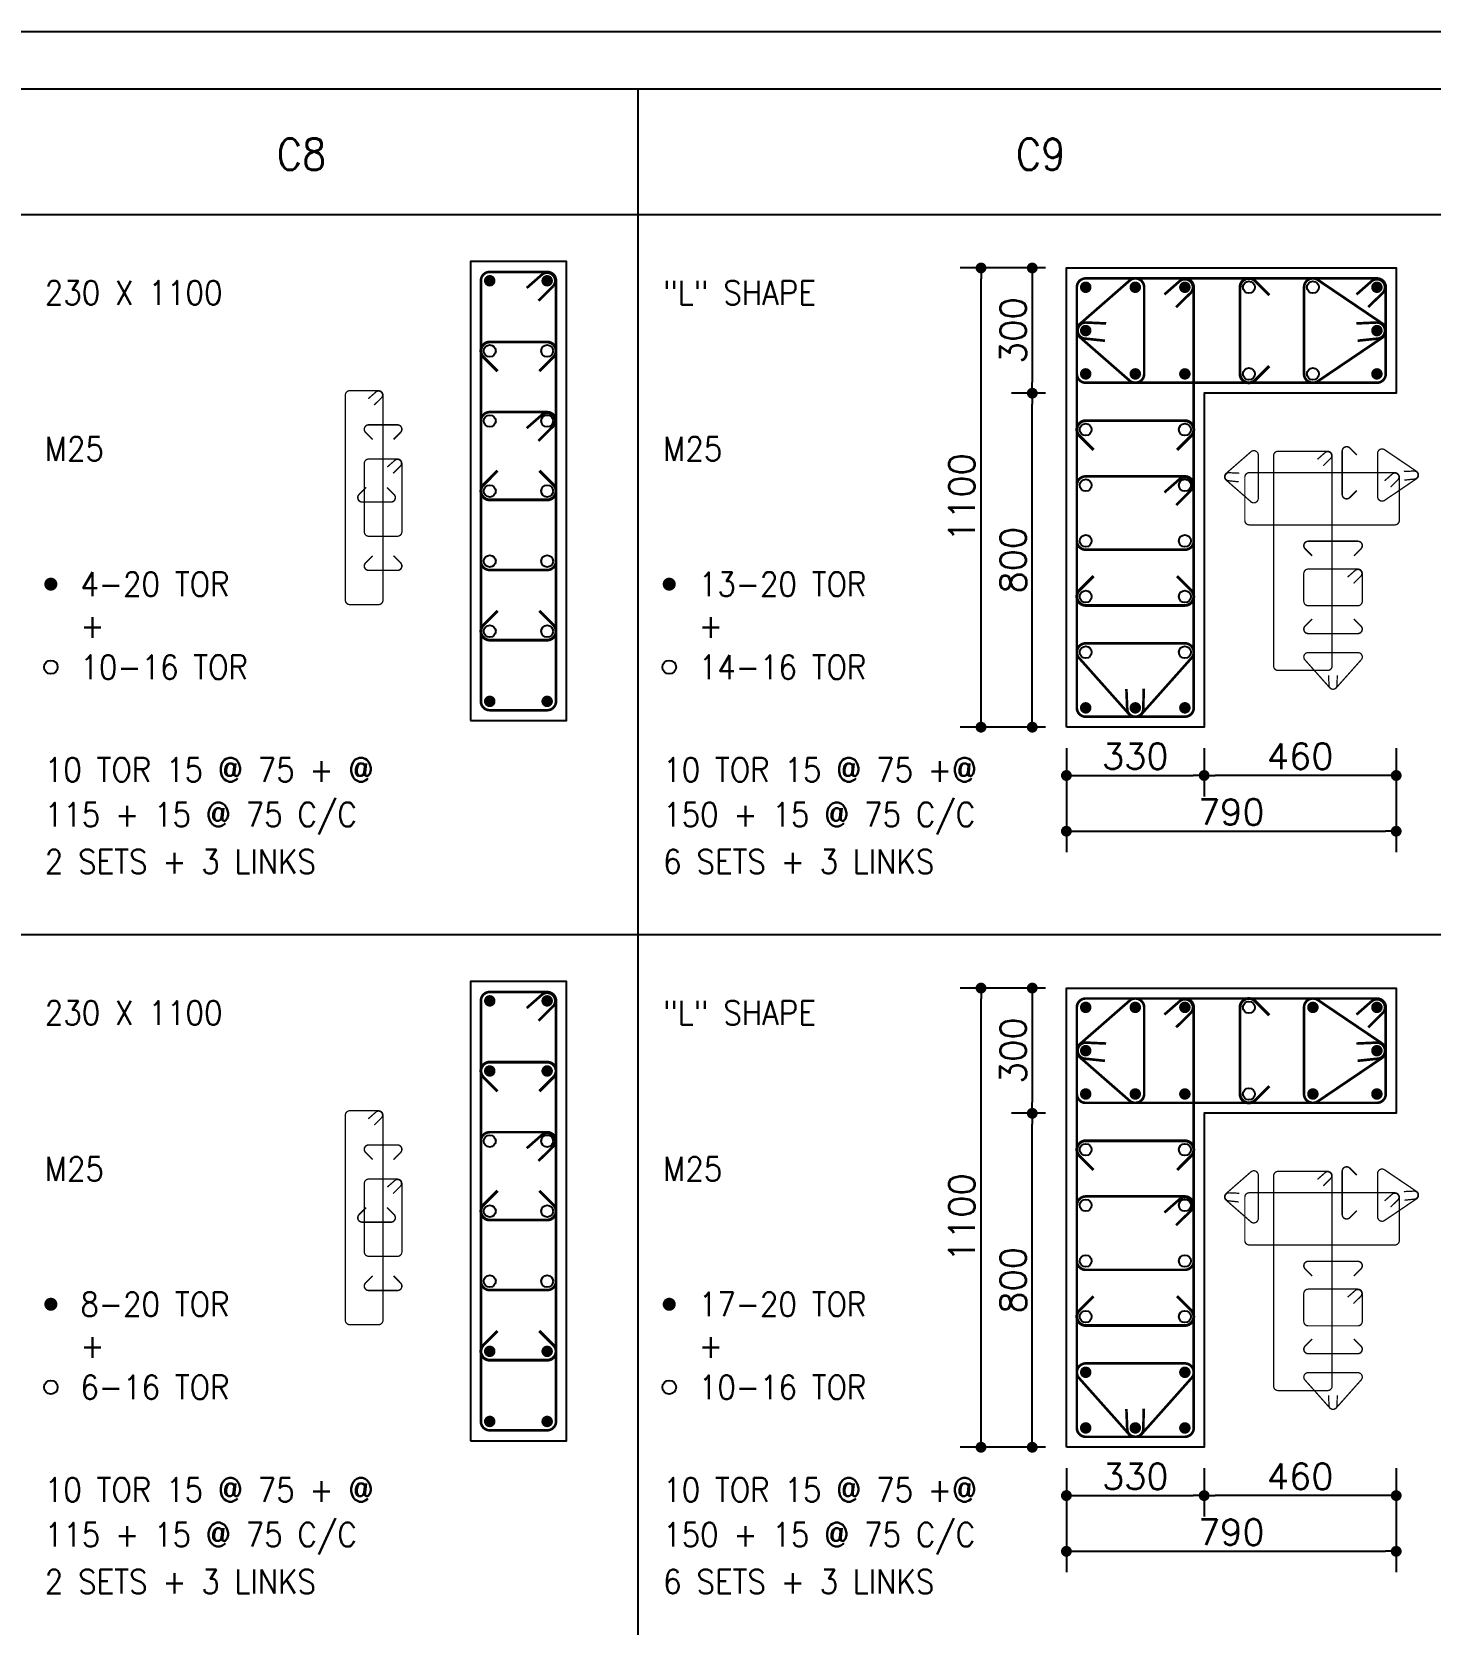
# Model space of a CAD drawing. Extents: x -200722 to 834823, y -494970 to 88783.
# Drawn here: x 278567 to 291964, y -54868 to -39610 of the extents above; entities that cross this region are included whole.
import ezdxf
from ezdxf.enums import TextEntityAlignment as Align

# ---------------------------------------------------------------- set-up
doc = ezdxf.new("R2010")
doc.units = 0
doc.header["$LTSCALE"] = 100
doc.header["$MEASUREMENT"] = 0
doc.header["$PDMODE"] = 34
doc.layers.get('0').update_dxf_attribs({"linetype": 'CONTINUOUS'})
doc.layers.get('DEFPOINTS').update_dxf_attribs({"linetype": 'CONTINUOUS'})
for name, color, linetype in [('5', 4, 'CONTINUOUS'), ('BEAM', 4, 'CONTINUOUS'), ('COL. SHED. STEEL.', 6, 'CONTINUOUS'), ('column', 240, 'CONTINUOUS'), ('STEEL', 6, 'CONTINUOUS'), ('TEXT', 2, 'CONTINUOUS')]:
    doc.layers.add(name, color=color, linetype=linetype)
doc.layers.add('9_PRINT BOUNDARY_NON PRINT', color=32, linetype='CONTINUOUS', plot=False)
doc.layers.add('9_TITLE TEXT', color=7, linetype='CONTINUOUS', lineweight=20)
doc.layers.add('g-dim', color=6, linetype='CONTINUOUS', lineweight=9)
doc.styles.add('ROMANS', font='romans.shx')
doc.styles.get("Standard").update_dxf_attribs({"font": 'simplex.shx'})
doc.dimstyles.new('STANDARD$0', dxfattribs={"dimtxt": 2.5, "dimasz": 2.5, "dimexe": 2, "dimexo": 0.7, "dimgap": 0.9, "dimtad": 1, "dimdec": 0, "dimdsep": 46, "dimtxsty": 'ROMANS', "dimcen": 0.09, "dimclrd": 4, "dimclre": 4, "dimclrt": 3, "dimadec": 0, "dimazin": 0, "dimtfac": 1, "dimtdec": 0, "dimtmove": 0, "dimatfit": 3, "dimfxl": 1, "dimtolj": 1, "dimtzin": 0, "dimarcsym": 0})

# ---------------------------------------------------------------- blocks, each defined once
blk = doc.blocks.new('DOT')
at = {"color": 0, "linetype": 'ByBlock'}
blk.add_line((-0.5, 0), (-1, 0), dxfattribs=at)
at = {"color": 0, "linetype": 'ByBlock', "const_width": 0.5}
blk.add_lwpolyline([(-0.25, 0, 1), (0.25, 0, 1)], format="xyb", close=True, dxfattribs=at)
blk = doc.blocks.new('*D268')
at = {"layer": 'BEAM', "color": 0, "lineweight": -2, "transparency": 16777216}
for p, q in [((288279, -49973), (287952, -49973)), ((288152, -53069), (288152, -50077)), ((288279, -53173), (287952, -53173))]:
    blk.add_line(p, q, dxfattribs=at)
at = {"layer": 'DEFPOINTS', "color": 0, "lineweight": -3, "transparency": 16777216}
for p in [(288152, -49973), (288479, -49973), (288479, -53173)]:
    blk.add_point(p, dxfattribs=at)
at = {"layer": 'BEAM', "color": 0, "lineweight": -2, "transparency": 16777216, "xscale": 104, "yscale": 104, "zscale": 104}
for p, rotation in [((288152, -49973), 90), ((288152, -53173), 270)]:
    blk.add_blockref('DOT', p, dxfattribs=dict(at, rotation=rotation))
at = {"layer": 'BEAM', "color": 0, "transparency": 16777216, "insert": (287968, -51573), "char_height": 248, "attachment_point": 5, "rotation": 90}
blk.add_mtext('\\A1;800', dxfattribs=at)
blk = doc.blocks.new('_DOT')
at = {"color": 0, "linetype": 'ByBlock'}
blk.add_line((-0.5, 0), (-1, 0), dxfattribs=at)
at = {"color": 0, "linetype": 'ByBlock', "const_width": 0.5}
blk.add_lwpolyline([(-0.25, 0, 1), (0.25, 0, 1)], format="xyb", close=True, dxfattribs=at)
blk = doc.blocks.new('*D269')
at = {"layer": 'BEAM', "color": 0, "lineweight": -2, "transparency": 16777216}
for p, q in [((288479, -53373), (288479, -53836)), ((289799, -53373), (289799, -53836)), ((288583, -53636), (289695, -53636))]:
    blk.add_line(p, q, dxfattribs=at)
at = {"layer": 'DEFPOINTS', "color": 0, "lineweight": -3, "transparency": 16777216}
for p in [(288479, -53173), (289799, -53173), (289799, -53636)]:
    blk.add_point(p, dxfattribs=at)
at = {"layer": 'BEAM', "color": 0, "lineweight": -2, "transparency": 16777216, "xscale": 104, "yscale": 104, "zscale": 104, "rotation": 180}
blk.add_blockref('DOT', (288479, -53636), dxfattribs=at)
at = {"layer": 'BEAM', "color": 0, "lineweight": -2, "transparency": 16777216, "xscale": 104, "yscale": 104, "zscale": 104}
blk.add_blockref('DOT', (289799, -53636), dxfattribs=at)
at = {"layer": 'BEAM', "color": 0, "transparency": 16777216, "insert": (289139, -53452), "char_height": 248, "attachment_point": 5}
blk.add_mtext('\\A1;330', dxfattribs=at)
blk = doc.blocks.new('*D270')
at = {"layer": 'BEAM', "color": 0, "lineweight": -2, "transparency": 16777216}
for p, q in [((288279, -48773), (287952, -48773)), ((288152, -48877), (288152, -49869)), ((288279, -49973), (287952, -49973))]:
    blk.add_line(p, q, dxfattribs=at)
at = {"layer": 'DEFPOINTS', "color": 0, "lineweight": -3, "transparency": 16777216}
for p in [(288479, -48773), (288152, -49973), (288479, -49973)]:
    blk.add_point(p, dxfattribs=at)
at = {"layer": 'BEAM', "color": 0, "lineweight": -2, "transparency": 16777216, "xscale": 104, "yscale": 104, "zscale": 104}
for p, rotation in [((288152, -48773), 90), ((288152, -49973), 270)]:
    blk.add_blockref('DOT', p, dxfattribs=dict(at, rotation=rotation))
at = {"layer": 'BEAM', "color": 0, "transparency": 16777216, "insert": (287968, -49373), "char_height": 248, "attachment_point": 5, "rotation": 90}
blk.add_mtext('\\A1;300', dxfattribs=at)
blk = doc.blocks.new('*D271')
at = {"layer": 'BEAM', "color": 0, "lineweight": -2, "transparency": 16777216}
for p, q in [((288279, -48773), (287461, -48773)), ((287661, -53069), (287661, -48877)), ((288279, -53173), (287461, -53173))]:
    blk.add_line(p, q, dxfattribs=at)
at = {"layer": 'DEFPOINTS', "color": 0, "lineweight": -3, "transparency": 16777216}
for p in [(287661, -48773), (288479, -48773), (288479, -53173)]:
    blk.add_point(p, dxfattribs=at)
at = {"layer": 'BEAM', "color": 0, "lineweight": -2, "transparency": 16777216, "xscale": 104, "yscale": 104, "zscale": 104}
for p, rotation in [((287661, -48773), 90), ((287661, -53173), 270)]:
    blk.add_blockref('DOT', p, dxfattribs=dict(at, rotation=rotation))
at = {"layer": 'BEAM', "color": 0, "transparency": 16777216, "insert": (287477, -50973), "char_height": 248, "attachment_point": 5, "rotation": 90}
blk.add_mtext('\\A1;1100', dxfattribs=at)
blk = doc.blocks.new('*D272')
at = {"layer": 'BEAM', "color": 0, "lineweight": -2, "transparency": 16777216}
for p, q in [((289799, -53373), (289799, -53836)), ((291639, -53373), (291639, -53836)), ((291535, -53636), (289903, -53636))]:
    blk.add_line(p, q, dxfattribs=at)
at = {"layer": 'DEFPOINTS', "color": 0, "lineweight": -3, "transparency": 16777216}
for p in [(289799, -53173), (291639, -53173), (289799, -53636)]:
    blk.add_point(p, dxfattribs=at)
at = {"layer": 'BEAM', "color": 0, "lineweight": -2, "transparency": 16777216, "xscale": 104, "yscale": 104, "zscale": 104, "rotation": 180}
blk.add_blockref('DOT', (289799, -53636), dxfattribs=at)
at = {"layer": 'BEAM', "color": 0, "lineweight": -2, "transparency": 16777216, "xscale": 104, "yscale": 104, "zscale": 104}
blk.add_blockref('DOT', (291639, -53636), dxfattribs=at)
at = {"layer": 'BEAM', "color": 0, "transparency": 16777216, "insert": (290719, -53452), "char_height": 248, "attachment_point": 5}
blk.add_mtext('\\A1;460', dxfattribs=at)
blk = doc.blocks.new('*D273')
at = {"layer": 'BEAM', "color": 0, "lineweight": -2, "transparency": 16777216}
for p, q in [((288479, -53373), (288479, -54370)), ((291639, -53373), (291639, -54370)), ((288583, -54170), (291535, -54170))]:
    blk.add_line(p, q, dxfattribs=at)
at = {"layer": 'DEFPOINTS', "color": 0, "lineweight": -3, "transparency": 16777216}
for p in [(288479, -53173), (291639, -53173), (291639, -54170)]:
    blk.add_point(p, dxfattribs=at)
at = {"layer": 'BEAM', "color": 0, "lineweight": -2, "transparency": 16777216, "xscale": 104, "yscale": 104, "zscale": 104, "rotation": 180}
blk.add_blockref('DOT', (288479, -54170), dxfattribs=at)
at = {"layer": 'BEAM', "color": 0, "lineweight": -2, "transparency": 16777216, "xscale": 104, "yscale": 104, "zscale": 104}
blk.add_blockref('DOT', (291639, -54170), dxfattribs=at)
at = {"layer": 'BEAM', "color": 0, "transparency": 16777216, "insert": (290059, -53986), "char_height": 248, "attachment_point": 5}
blk.add_mtext('\\A1;790', dxfattribs=at)
blk = doc.blocks.new('*D274')
at = {"layer": 'BEAM', "color": 0, "lineweight": -2, "transparency": 16777216}
for p, q in [((288279, -43073), (287952, -43073)), ((288152, -46169), (288152, -43177)), ((288279, -46273), (287952, -46273))]:
    blk.add_line(p, q, dxfattribs=at)
at = {"layer": 'DEFPOINTS', "color": 0, "lineweight": -3, "transparency": 16777216}
for p in [(288152, -43073), (288479, -43073), (288479, -46273)]:
    blk.add_point(p, dxfattribs=at)
at = {"layer": 'BEAM', "color": 0, "lineweight": -2, "transparency": 16777216, "xscale": 104, "yscale": 104, "zscale": 104}
for p, rotation in [((288152, -43073), 90), ((288152, -46273), 270)]:
    blk.add_blockref('DOT', p, dxfattribs=dict(at, rotation=rotation))
at = {"layer": 'BEAM', "color": 0, "transparency": 16777216, "insert": (287968, -44673), "char_height": 248, "attachment_point": 5, "rotation": 90}
blk.add_mtext('\\A1;800', dxfattribs=at)
blk = doc.blocks.new('*D275')
at = {"layer": 'BEAM', "color": 0, "lineweight": -2, "transparency": 16777216}
for p, q in [((288479, -46473), (288479, -46936)), ((289799, -46473), (289799, -46936)), ((288583, -46736), (289695, -46736))]:
    blk.add_line(p, q, dxfattribs=at)
at = {"layer": 'DEFPOINTS', "color": 0, "lineweight": -3, "transparency": 16777216}
for p in [(288479, -46273), (289799, -46273), (289799, -46736)]:
    blk.add_point(p, dxfattribs=at)
at = {"layer": 'BEAM', "color": 0, "lineweight": -2, "transparency": 16777216, "xscale": 104, "yscale": 104, "zscale": 104, "rotation": 180}
blk.add_blockref('DOT', (288479, -46736), dxfattribs=at)
at = {"layer": 'BEAM', "color": 0, "lineweight": -2, "transparency": 16777216, "xscale": 104, "yscale": 104, "zscale": 104}
blk.add_blockref('DOT', (289799, -46736), dxfattribs=at)
at = {"layer": 'BEAM', "color": 0, "transparency": 16777216, "insert": (289139, -46552), "char_height": 248, "attachment_point": 5}
blk.add_mtext('\\A1;330', dxfattribs=at)
blk = doc.blocks.new('*D276')
at = {"layer": 'BEAM', "color": 0, "lineweight": -2, "transparency": 16777216}
for p, q in [((288279, -41873), (287952, -41873)), ((288152, -41977), (288152, -42969)), ((288279, -43073), (287952, -43073))]:
    blk.add_line(p, q, dxfattribs=at)
at = {"layer": 'DEFPOINTS', "color": 0, "lineweight": -3, "transparency": 16777216}
for p in [(288479, -41873), (288152, -43073), (288479, -43073)]:
    blk.add_point(p, dxfattribs=at)
at = {"layer": 'BEAM', "color": 0, "lineweight": -2, "transparency": 16777216, "xscale": 104, "yscale": 104, "zscale": 104}
for p, rotation in [((288152, -41873), 90), ((288152, -43073), 270)]:
    blk.add_blockref('DOT', p, dxfattribs=dict(at, rotation=rotation))
at = {"layer": 'BEAM', "color": 0, "transparency": 16777216, "insert": (287968, -42473), "char_height": 248, "attachment_point": 5, "rotation": 90}
blk.add_mtext('\\A1;300', dxfattribs=at)
blk = doc.blocks.new('*D277')
at = {"layer": 'BEAM', "color": 0, "lineweight": -2, "transparency": 16777216}
for p, q in [((288279, -41873), (287461, -41873)), ((287661, -46169), (287661, -41977)), ((288279, -46273), (287461, -46273))]:
    blk.add_line(p, q, dxfattribs=at)
at = {"layer": 'DEFPOINTS', "color": 0, "lineweight": -3, "transparency": 16777216}
for p in [(287661, -41873), (288479, -41873), (288479, -46273)]:
    blk.add_point(p, dxfattribs=at)
at = {"layer": 'BEAM', "color": 0, "lineweight": -2, "transparency": 16777216, "xscale": 104, "yscale": 104, "zscale": 104}
for p, rotation in [((287661, -41873), 90), ((287661, -46273), 270)]:
    blk.add_blockref('DOT', p, dxfattribs=dict(at, rotation=rotation))
at = {"layer": 'BEAM', "color": 0, "transparency": 16777216, "insert": (287477, -44073), "char_height": 248, "attachment_point": 5, "rotation": 90}
blk.add_mtext('\\A1;1100', dxfattribs=at)
blk = doc.blocks.new('*D278')
at = {"layer": 'BEAM', "color": 0, "lineweight": -2, "transparency": 16777216}
for p, q in [((289799, -46473), (289799, -46936)), ((291639, -46473), (291639, -46936)), ((291535, -46736), (289903, -46736))]:
    blk.add_line(p, q, dxfattribs=at)
at = {"layer": 'DEFPOINTS', "color": 0, "lineweight": -3, "transparency": 16777216}
for p in [(289799, -46273), (291639, -46273), (289799, -46736)]:
    blk.add_point(p, dxfattribs=at)
at = {"layer": 'BEAM', "color": 0, "lineweight": -2, "transparency": 16777216, "xscale": 104, "yscale": 104, "zscale": 104, "rotation": 180}
blk.add_blockref('DOT', (289799, -46736), dxfattribs=at)
at = {"layer": 'BEAM', "color": 0, "lineweight": -2, "transparency": 16777216, "xscale": 104, "yscale": 104, "zscale": 104}
blk.add_blockref('DOT', (291639, -46736), dxfattribs=at)
at = {"layer": 'BEAM', "color": 0, "transparency": 16777216, "insert": (290719, -46552), "char_height": 248, "attachment_point": 5}
blk.add_mtext('\\A1;460', dxfattribs=at)
blk = doc.blocks.new('*D279')
at = {"layer": 'BEAM', "color": 0, "lineweight": -2, "transparency": 16777216}
for p, q in [((288479, -46473), (288479, -47470)), ((291639, -46473), (291639, -47470)), ((288583, -47270), (291535, -47270))]:
    blk.add_line(p, q, dxfattribs=at)
at = {"layer": 'DEFPOINTS', "color": 0, "lineweight": -3, "transparency": 16777216}
for p in [(288479, -46273), (291639, -46273), (291639, -47270)]:
    blk.add_point(p, dxfattribs=at)
at = {"layer": 'BEAM', "color": 0, "lineweight": -2, "transparency": 16777216, "xscale": 104, "yscale": 104, "zscale": 104, "rotation": 180}
blk.add_blockref('DOT', (288479, -47270), dxfattribs=at)
at = {"layer": 'BEAM', "color": 0, "lineweight": -2, "transparency": 16777216, "xscale": 104, "yscale": 104, "zscale": 104}
blk.add_blockref('DOT', (291639, -47270), dxfattribs=at)
at = {"layer": 'BEAM', "color": 0, "transparency": 16777216, "insert": (290059, -47086), "char_height": 248, "attachment_point": 5}
blk.add_mtext('\\A1;790', dxfattribs=at)

msp = doc.modelspace()

# ---------------------------------------------------------------- linework, layer by layer
at = {"color": 18, "true_color": 0x000000}
msp.add_lwpolyline([(223222.7, -104400.4), (314632.7, -104400.4), (314632.7, -40160.4), (223222.7, -40160.4)], close=True, dxfattribs=at)
at = {"layer": '5', "color": 7, "lineweight": -2}
for p, q in [((284375.1, -104400.4), (284375.1, -40160.4)), ((223222.7, -41360.4), (305172.7, -41360.4)), ((223222.7, -48260.4), (305172.7, -48260.4))]:
    msp.add_line(p, q, dxfattribs=at)
at = {"layer": '9_PRINT BOUNDARY_NON PRINT', "color": 18, "true_color": 0x000000}
msp.add_lwpolyline([(222672.7, -104950.4), (315182.7, -104950.4), (315182.7, -39610.4), (222672.7, -39610.4)], close=True, dxfattribs=at)
at = {"layer": '9_TITLE TEXT', "color": 18, "true_color": 0x000000}
msp.add_lwpolyline([(314632.7, -40160.4), (223222.7, -40160.4), (223222.7, -104400.4), (314632.7, -104400.4)], dxfattribs=at)
at = {"layer": 'COL. SHED. STEEL.', "color": 140, "linetype": 'Continuous'}
for points, const_width in [([(289091.5, -42958.3), (288616.5, -42543.3, -0.5307755), (288616.5, -42402.5), (289091.5, -41987.5, -0.6013564), (289224.1, -42057.9), (289224.1, -42887.9, -0.6013564)], 25), ([(290888.4, -42958.3), (291501.8, -42543.3, 0.5307755), (291501.8, -42402.5), (290888.4, -41987.5, 0.6013564), (290755.8, -42057.9), (290755.8, -42887.9, 0.6013564)], 25), ([(282954.2, -44767.3), (283504.2, -44767.3, 0.4142136), (283589.2, -44682.3), (283589.2, -43338.9, 0.4142136), (283504.2, -43253.9), (282954.2, -43253.9, 0.4142136), (282869.2, -43338.9), (282869.2, -44682.3, 0.4142136)], 25), ([(290250.8, -44116.2), (290013.3, -43908.7, -0.5307755), (290013.3, -43838.3), (290250.8, -43630.8, -0.6013564), (290317.1, -43666), (290317.1, -44081, -0.6013564)], 12.5), ([(291527.2, -44099.9), (291833.8, -43892.4, 0.5307755), (291833.8, -43822), (291527.2, -43614.5, 0.6013564), (291460.8, -43649.7), (291460.8, -44064.7, 0.6013564)], 12.5), ([(281794.7, -44443.5), (282069.7, -44443.5, 0.4142136), (282112.2, -44401), (282112.2, -43746, 0.4142136), (282069.7, -43703.5), (281794.7, -43703.5, 0.4142136), (281752.2, -43746), (281752.2, -44401, 0.4142136)], 12.5), ([(289069.7, -46137), (288594.7, -45603.6, -0.6084148), (288664.1, -45469.6), (289614.1, -45469.6, -0.6084148), (289683.5, -45603.6), (289208.5, -46137, -0.5176004)], 25), ([(290999, -45891.6), (290761.5, -45624.9, -0.6084148), (290796.2, -45557.9), (291271.2, -45557.9, -0.6084148), (291305.9, -45624.9), (291068.4, -45891.6, -0.5176004)], 12.5), ([(289091.5, -49858.3), (288616.5, -49443.3, -0.5307755), (288616.5, -49302.5), (289091.5, -48887.5, -0.6013564), (289224.1, -48957.9), (289224.1, -49787.9, -0.6013564)], 25), ([(290888.4, -49858.3), (291501.8, -49443.3, 0.5307755), (291501.8, -49302.5), (290888.4, -48887.5, 0.6013564), (290755.8, -48957.9), (290755.8, -49787.9, 0.6013564)], 25), ([(282954.2, -51667.3), (283504.2, -51667.3, 0.4142136), (283589.2, -51582.3), (283589.2, -50238.9, 0.4142136), (283504.2, -50153.9), (282954.2, -50153.9, 0.4142136), (282869.2, -50238.9), (282869.2, -51582.3, 0.4142136)], 25), ([(291527.2, -50999.9), (291833.8, -50792.4, 0.5307755), (291833.8, -50722), (291527.2, -50514.5, 0.6013564), (291460.8, -50549.7), (291460.8, -50964.7, 0.6013564)], 12.5), ([(281794.7, -51343.5), (282069.7, -51343.5, 0.4142136), (282112.2, -51301), (282112.2, -50646, 0.4142136), (282069.7, -50603.5), (281794.7, -50603.5, 0.4142136), (281752.2, -50646), (281752.2, -51301, 0.4142136)], 12.5), ([(290250.8, -51016.2), (290013.3, -50808.7, -0.5307755), (290013.3, -50738.3), (290250.8, -50530.8, -0.6013564), (290317.1, -50566), (290317.1, -50981, -0.6013564)], 12.5), ([(289069.7, -53037), (288594.7, -52503.6, -0.6084148), (288664.1, -52369.6), (289614.1, -52369.6, -0.6084148), (289683.5, -52503.6), (289208.5, -53037, -0.5176004)], 25), ([(290999, -52791.6), (290761.5, -52524.9, -0.6084148), (290796.2, -52457.9), (291271.2, -52457.9, -0.6084148), (291305.9, -52524.9), (291068.4, -52791.6, -0.5176004)], 12.5)]:
    msp.add_lwpolyline(points, format="xyb", close=True, dxfattribs=dict(at, const_width=const_width))
for points, const_width in [([(288848.3, -42570), (288649.5, -42548.9, -0.9275277), (288667.2, -42395.6), (288860, -42404.5)], 25), ([(291270, -42570), (291468.8, -42548.9, 0.9275277), (291451, -42395.6), (291258.2, -42404.5)], 25), ([(283421, -43529.8), (283563.1, -43389.1, 0.9275277), (283453.5, -43280.5), (283308.4, -43407.8)], 25), ([(282028.1, -43841.5), (282099.2, -43771.1, 0.9275277), (282044.4, -43716.8), (281971.9, -43780.5)], 12.5), ([(290129.2, -43922.1), (290029.8, -43911.5, -0.9275277), (290038.7, -43834.9), (290135, -43839.3)], 12.5), ([(291717.9, -43905.7), (291817.3, -43895.2, 0.9275277), (291808.5, -43818.5), (291712.1, -43823)], 12.5), ([(291074, -45774.9), (291072.2, -45874.8, -0.9275277), (290995.1, -45872.7), (290991.1, -45776.3)], 12.5), ([(289219.7, -45903.5), (289216.1, -46103.5, -0.9275277), (289061.9, -46099.2), (289053.8, -45906.4)], 25), ([(288848.3, -49470), (288649.5, -49448.9, -0.9275277), (288667.2, -49295.6), (288860, -49304.5)], 25), ([(291270, -49470), (291468.8, -49448.9, 0.9275277), (291451, -49295.6), (291258.2, -49304.5)], 25), ([(283421, -50429.8), (283563.1, -50289.1, 0.9275277), (283453.5, -50180.5), (283308.4, -50307.8)], 25), ([(282028.1, -50741.5), (282099.2, -50671.1, 0.9275277), (282044.4, -50616.8), (281971.9, -50680.5)], 12.5), ([(290129.2, -50822.1), (290029.8, -50811.5, -0.9275277), (290038.7, -50734.9), (290135, -50739.3)], 12.5), ([(291717.9, -50805.7), (291817.3, -50795.2, 0.9275277), (291808.5, -50718.5), (291712.1, -50723)], 12.5), ([(289219.7, -52803.5), (289216.1, -53003.5, -0.9275277), (289061.9, -52999.2), (289053.8, -52806.4)], 25), ([(291074, -52674.9), (291072.2, -52774.8, -0.9275277), (290995.1, -52772.7), (290991.1, -52676.3)], 12.5)]:
    msp.add_lwpolyline(points, format="xyb", dxfattribs=dict(at, const_width=const_width))
at = {"layer": 'column', "color": 4, "linetype": 'Continuous'}
for points in [[(282769.2, -46210.6), (283689.2, -46210.6), (283689.2, -41810.6), (282769.2, -41810.6)], [(282769.2, -53110.6), (283689.2, -53110.6), (283689.2, -48710.6), (282769.2, -48710.6)]]:
    msp.add_lwpolyline(points, close=True, dxfattribs=at)
for points in [[(288479.1, -46272.9), (288479.1, -41872.9), (291639.1, -41872.9), (291639.1, -43072.9), (289799.1, -43072.9), (289799.1, -46272.9), (288479.1, -46272.9)], [(288479.1, -53172.9), (288479.1, -48772.9), (291639.1, -48772.9), (291639.1, -49972.9), (289799.1, -49972.9), (289799.1, -53172.9), (288479.1, -53172.9)]]:
    msp.add_lwpolyline(points, dxfattribs=at)
at = {"layer": 'g-dim', "color": 62, "lineweight": -2}
for points, const_width in [([(288664.1, -44572.9), (289614.1, -44572.9, 0.4142136), (289699.1, -44487.9), (289699.1, -43954.6, 0.4142136), (289614.1, -43869.6), (288664.1, -43869.6, 0.4142136), (288579.1, -43954.6), (288579.1, -44487.9, 0.4142136)], 25), ([(290796.2, -45109.5), (291271.2, -45109.5, 0.4142136), (291313.7, -45067), (291313.7, -44800.4, 0.4142136), (291271.2, -44757.9), (290796.2, -44757.9, 0.4142136), (290753.7, -44800.4), (290753.7, -45067, 0.4142136)], 12.5), ([(288664.1, -51472.9), (289614.1, -51472.9, 0.4142136), (289699.1, -51387.9), (289699.1, -50854.6, 0.4142136), (289614.1, -50769.6), (288664.1, -50769.6, 0.4142136), (288579.1, -50854.6), (288579.1, -51387.9, 0.4142136)], 25), ([(290796.2, -52009.5), (291271.2, -52009.5, 0.4142136), (291313.7, -51967), (291313.7, -51700.4, 0.4142136), (291271.2, -51657.9), (290796.2, -51657.9, 0.4142136), (290753.7, -51700.4), (290753.7, -51967, 0.4142136)], 12.5)]:
    msp.add_lwpolyline(points, format="xyb", close=True, dxfattribs=dict(at, const_width=const_width))
for points, const_width in [([(289530.9, -44145.4), (289673, -44004.8, 0.9275277), (289563.4, -43896.1), (289418.4, -44023.5)], 25), ([(291229.7, -44895.8), (291300.7, -44825.5, 0.9275277), (291245.9, -44771.2), (291173.4, -44834.8)], 12.5), ([(289530.9, -51045.4), (289673, -50904.8, 0.9275277), (289563.4, -50796.1), (289418.4, -50923.5)], 25), ([(291229.7, -51795.8), (291300.7, -51725.5, 0.9275277), (291245.9, -51671.2), (291173.4, -51734.8)], 12.5)]:
    msp.add_lwpolyline(points, format="xyb", dxfattribs=dict(at, const_width=const_width))
at = {"layer": 'STEEL', "color": 18, "true_color": 0x000000}
for points, const_width in [([(282954.2, -46110.6), (283504.2, -46110.6, 0.4142136), (283589.2, -46025.6), (283589.2, -41995.6, 0.4142136), (283504.2, -41910.6), (282954.2, -41910.6, 0.4142136), (282869.2, -41995.6), (282869.2, -46025.6, 0.4142136)], 25), ([(288664.1, -41972.9), (289614.1, -41972.9, -0.4142136), (289699.1, -42057.9), (289699.1, -46087.9, -0.4142136), (289614.1, -46172.9), (288664.1, -46172.9, -0.4142136), (288579.1, -46087.9), (288579.1, -42057.9, -0.4142136)], 25), ([(288664.1, -41972.9), (291454.1, -41972.9, -0.4142136), (291539.1, -42057.9), (291539.1, -42887.9, -0.4142136), (291454.1, -42972.9), (288664.1, -42972.9, -0.4142136), (288579.1, -42887.9), (288579.1, -42057.9, -0.4142136)], 25), ([(281613.4, -45098.5), (281888.4, -45098.5, 0.4142136), (281930.9, -45056), (281930.9, -43091, 0.4142136), (281888.4, -43048.5), (281613.4, -43048.5, 0.4142136), (281570.9, -43091), (281570.9, -45056, 0.4142136)], 12.5), ([(290507.1, -43629.5), (290982.1, -43629.5, -0.4142136), (291024.6, -43672), (291024.6, -45687, -0.4142136), (290982.1, -45729.5), (290507.1, -45729.5, -0.4142136), (290464.6, -45687), (290464.6, -43672, -0.4142136)], 12.5), ([(290231.1, -43834.6), (291626.1, -43834.6, -0.4142136), (291668.6, -43877.1), (291668.6, -44292.1, -0.4142136), (291626.1, -44334.6), (290231.1, -44334.6, -0.4142136), (290188.6, -44292.1), (290188.6, -43877.1, -0.4142136)], 12.5), ([(278717.7, -44902.9, 1), (278780.2, -44902.9, 1)], 62.5), ([(284642.5, -44902.9, 1), (284705, -44902.9, 1)], 62.5), ([(282954.2, -53010.6), (283504.2, -53010.6, 0.4142136), (283589.2, -52925.6), (283589.2, -48895.6, 0.4142136), (283504.2, -48810.6), (282954.2, -48810.6, 0.4142136), (282869.2, -48895.6), (282869.2, -52925.6, 0.4142136)], 25), ([(288664.1, -48872.9), (289614.1, -48872.9, -0.4142136), (289699.1, -48957.9), (289699.1, -52987.9, -0.4142136), (289614.1, -53072.9), (288664.1, -53072.9, -0.4142136), (288579.1, -52987.9), (288579.1, -48957.9, -0.4142136)], 25), ([(288664.1, -48872.9), (291454.1, -48872.9, -0.4142136), (291539.1, -48957.9), (291539.1, -49787.9, -0.4142136), (291454.1, -49872.9), (288664.1, -49872.9, -0.4142136), (288579.1, -49787.9), (288579.1, -48957.9, -0.4142136)], 25), ([(281613.4, -51998.5), (281888.4, -51998.5, 0.4142136), (281930.9, -51956), (281930.9, -49991, 0.4142136), (281888.4, -49948.5), (281613.4, -49948.5, 0.4142136), (281570.9, -49991), (281570.9, -51956, 0.4142136)], 12.5), ([(290507.1, -50529.5), (290982.1, -50529.5, -0.4142136), (291024.6, -50572), (291024.6, -52587, -0.4142136), (290982.1, -52629.5), (290507.1, -52629.5, -0.4142136), (290464.6, -52587), (290464.6, -50572, -0.4142136)], 12.5), ([(290231.1, -50734.6), (291626.1, -50734.6, -0.4142136), (291668.6, -50777.1), (291668.6, -51192.1, -0.4142136), (291626.1, -51234.6), (290231.1, -51234.6, -0.4142136), (290188.6, -51192.1), (290188.6, -50777.1, -0.4142136)], 12.5), ([(278717.7, -51802.9, 1), (278780.2, -51802.9, 1)], 62.5), ([(284642.5, -51802.9, 1), (284705, -51802.9, 1)], 62.5)]:
    msp.add_lwpolyline(points, format="xyb", close=True, dxfattribs=dict(at, const_width=const_width))
at = {"layer": 'STEEL', "color": 18, "linetype": 'Continuous', "true_color": 0x000000, "const_width": 55}
for points in [[(282954.2, -41968.1, -1), (282954.2, -42023.1, -1)], [(283504.2, -41968.1, 1), (283504.2, -42023.1, 1)], [(288664.1, -42085.4, 1), (288664.1, -42030.4, 1)], [(289139.1, -42085.4, -1), (289139.1, -42030.4, -1)], [(289614.1, -42085.4, -1), (289614.1, -42030.4, -1)], [(291454.1, -42085.4, -1), (291454.1, -42030.4, -1)], [(288664.1, -42500.4, 1), (288664.1, -42445.4, 1)], [(291454.1, -42500.4, -1), (291454.1, -42445.4, -1)], [(288664.1, -42915.4, 1), (288664.1, -42860.4, 1)], [(289139.1, -42860.4, 1), (289139.1, -42915.4, 1)], [(289614.1, -42915.4, -1), (289614.1, -42860.4, -1)], [(291454.1, -42915.4, -1), (291454.1, -42860.4, -1)], [(282954.2, -46053.1, 1), (282954.2, -45998.1, 1)], [(283504.2, -46053.1, -1), (283504.2, -45998.1, -1)], [(288664.1, -46115.4, 1), (288664.1, -46060.4, 1)], [(289139.1, -46060.4, 1), (289139.1, -46115.4, 1)], [(289614.1, -46115.4, 1), (289614.1, -46060.4, 1)], [(282954.2, -48868.1, -1), (282954.2, -48923.1, -1)], [(283504.2, -48868.1, 1), (283504.2, -48923.1, 1)], [(288664.1, -48985.4, 1), (288664.1, -48930.4, 1)], [(289139.1, -48985.4, -1), (289139.1, -48930.4, -1)], [(289614.1, -48985.4, -1), (289614.1, -48930.4, -1)], [(290840.8, -48985.4, -1), (290840.8, -48930.4, -1)], [(291454.1, -48985.4, -1), (291454.1, -48930.4, -1)], [(288664.1, -49400.4, 1), (288664.1, -49345.4, 1)], [(291454.1, -49400.4, -1), (291454.1, -49345.4, -1)], [(282954.2, -49594.8, 1), (282954.2, -49539.8, 1)], [(283504.2, -49594.8, -1), (283504.2, -49539.8, -1)], [(288664.1, -49815.4, 1), (288664.1, -49760.4, 1)], [(289139.1, -49760.4, 1), (289139.1, -49815.4, 1)], [(289614.1, -49815.4, -1), (289614.1, -49760.4, -1)], [(290840.8, -49815.4, -1), (290840.8, -49760.4, -1)], [(291454.1, -49815.4, -1), (291454.1, -49760.4, -1)], [(282954.2, -52281.4, 1), (282954.2, -52226.4, 1)], [(283504.2, -52281.4, -1), (283504.2, -52226.4, -1)], [(288664.1, -52482.1, 1), (288664.1, -52427.1, 1)], [(289614.1, -52482.1, 1), (289614.1, -52427.1, 1)], [(282954.2, -52953.1, 1), (282954.2, -52898.1, 1)], [(283504.2, -52953.1, -1), (283504.2, -52898.1, -1)], [(288664.1, -53015.4, 1), (288664.1, -52960.4, 1)], [(289139.1, -52960.4, 1), (289139.1, -53015.4, 1)], [(289614.1, -53015.4, 1), (289614.1, -52960.4, 1)]]:
    msp.add_lwpolyline(points, format="xyb", close=True, dxfattribs=at)
at = {"layer": 'STEEL', "color": 18, "true_color": 0x000000}
for points, const_width in [([(283421, -42186.5), (283563.1, -42045.8, 0.9275277), (283453.5, -41937.2), (283308.4, -42064.5)], 25), ([(289530.9, -42248.8), (289673, -42108.1, 0.9275277), (289563.4, -41999.5), (289418.4, -42126.8)], 25), ([(291370.9, -42248.8), (291513, -42108.1, 0.9275277), (291403.4, -41999.5), (291258.4, -42126.8)], 25), ([(281846.8, -43186.5), (281917.8, -43116.1, 0.9275277), (281863, -43061.8), (281790.5, -43125.5)], 12.5), ([(290940.5, -43767.5), (291011.6, -43697.1, 0.9275277), (290956.8, -43642.8), (290884.3, -43706.5)], 12.5), ([(291584.5, -43972.5), (291655.6, -43902.2, 0.9275277), (291600.8, -43847.9), (291528.3, -43911.6)], 12.5), ([(283421, -49086.5), (283563.1, -48945.8, 0.9275277), (283453.5, -48837.2), (283308.4, -48964.5)], 25), ([(289530.9, -49148.8), (289673, -49008.1, 0.9275277), (289563.4, -48899.5), (289418.4, -49026.8)], 25), ([(291370.9, -49148.8), (291513, -49008.1, 0.9275277), (291403.4, -48899.5), (291258.4, -49026.8)], 25), ([(281846.8, -50086.5), (281917.8, -50016.1, 0.9275277), (281863, -49961.8), (281790.5, -50025.5)], 12.5), ([(290940.5, -50667.5), (291011.6, -50597.1, 0.9275277), (290956.8, -50542.8), (290884.3, -50606.5)], 12.5), ([(291584.5, -50872.5), (291655.6, -50802.2, 0.9275277), (291600.8, -50747.9), (291528.3, -50811.6)], 12.5)]:
    msp.add_lwpolyline(points, format="xyb", dxfattribs=dict(at, const_width=const_width))
at = {"layer": 'STEEL', "color": 40}
for points in [[(290422.6, -42132.9, 28, 28, 0), (290287.6, -41997.8, 28, 28, 0.6681786), (290142.5, -42057.9, 28, 28, 0), (290142.5, -42887.9, 28, 28, 0.6681786), (290287.6, -42948, 28, 28, 0), (290422.6, -42812.9, 0, 0, 0)], [(283029.1, -42862.4, 28, 28, 0), (282894.1, -42727.4, 28, 28, -0.6681786), (282954.2, -42582.3, 28, 28, 0), (283504.2, -42582.3, 28, 28, -0.6681786), (283564.3, -42727.4, 28, 28, 0), (283429.2, -42862.4, 0, 0, 0)], [(288739.1, -43616.4, 28, 28, 0), (288604, -43481.3, 28, 28, -0.6681786), (288664.1, -43336.2, 28, 28, 0), (289614.1, -43336.2, 28, 28, -0.6681786), (289674.2, -43481.3, 28, 28, 0), (289539.2, -43616.4, 0, 0, 0)], [(281832.2, -43516.1, 14, 14, 0), (281764.7, -43448.6, 14, 14, -0.6681786), (281794.7, -43376, 14, 14, 0), (282069.7, -43376, 14, 14, -0.6681786), (282099.8, -43448.6, 14, 14, 0), (282032.3, -43516.1, 0, 0, 0)], [(291261.6, -43665.5, 14, 14, 0), (291194.1, -43597.9, 14, 14, 0.6681786), (291121.5, -43628, 14, 14, 0), (291121.5, -44043, 14, 14, 0.6681786), (291194.1, -44073, 14, 14, 0), (291261.6, -44005.5, 0, 0, 0)], [(283029.1, -43815.4, 28, 28, 0), (282894.1, -43950.5, 28, 28, 0.6681786), (282954.2, -44095.6, 28, 28, 0), (283504.2, -44095.6, 28, 28, 0.6681786), (283564.3, -43950.5, 28, 28, 0), (283429.2, -43815.4, 0, 0, 0)], [(281769.5, -43975.9, 14, 14, 0), (281702, -44043.5, 14, 14, 0.6681786), (281732.1, -44116, 14, 14, 0), (282007.1, -44116, 14, 14, 0.6681786), (282037.1, -44043.5, 14, 14, 0), (281969.6, -43975.9, 0, 0, 0)], [(290833.7, -44631.3, 14, 14, 0), (290766.2, -44563.8, 14, 14, -0.6681786), (290796.2, -44491.2, 14, 14, 0), (291271.2, -44491.2, 14, 14, -0.6681786), (291301.3, -44563.8, 14, 14, 0), (291233.8, -44631.3, 0, 0, 0)], [(281832.2, -44630.9, 14, 14, 0), (281764.7, -44698.5, 14, 14, 0.6681786), (281794.7, -44771, 14, 14, 0), (282069.7, -44771, 14, 14, 0.6681786), (282099.8, -44698.5, 14, 14, 0), (282032.3, -44630.9, 0, 0, 0)], [(288739.1, -44826.1, 28, 28, 0), (288604, -44961.1, 28, 28, 0.6681786), (288664.1, -45106.2, 28, 28, 0), (289614.1, -45106.2, 28, 28, 0.6681786), (289674.2, -44961.1, 28, 28, 0), (289539.2, -44826.1, 0, 0, 0)], [(283029.1, -45158.8, 28, 28, 0), (282894.1, -45293.8, 28, 28, 0.6681786), (282954.2, -45438.9, 28, 28, 0), (283504.2, -45438.9, 28, 28, 0.6681786), (283564.3, -45293.8, 28, 28, 0), (283429.2, -45158.8, 0, 0, 0)], [(290833.7, -45236.1, 14, 14, 0), (290766.2, -45303.7, 14, 14, 0.6681786), (290796.2, -45376.2, 14, 14, 0), (291271.2, -45376.2, 14, 14, 0.6681786), (291301.3, -45303.7, 14, 14, 0), (291233.8, -45236.1, 0, 0, 0)], [(290422.6, -49032.9, 28, 28, 0), (290287.6, -48897.8, 28, 28, 0.6681786), (290142.5, -48957.9, 28, 28, 0), (290142.5, -49787.9, 28, 28, 0.6681786), (290287.6, -49848, 28, 28, 0), (290422.6, -49712.9, 0, 0, 0)], [(283029.1, -49762.4, 28, 28, 0), (282894.1, -49627.4, 28, 28, -0.6681786), (282954.2, -49482.3, 28, 28, 0), (283504.2, -49482.3, 28, 28, -0.6681786), (283564.3, -49627.4, 28, 28, 0), (283429.2, -49762.4, 0, 0, 0)], [(281832.2, -50416.1, 14, 14, 0), (281764.7, -50348.6, 14, 14, -0.6681786), (281794.7, -50276, 14, 14, 0), (282069.7, -50276, 14, 14, -0.6681786), (282099.8, -50348.6, 14, 14, 0), (282032.3, -50416.1, 0, 0, 0)], [(288739.1, -50516.4, 28, 28, 0), (288604, -50381.3, 28, 28, -0.6681786), (288664.1, -50236.2, 28, 28, 0), (289614.1, -50236.2, 28, 28, -0.6681786), (289674.2, -50381.3, 28, 28, 0), (289539.2, -50516.4, 0, 0, 0)], [(291261.6, -50565.5, 14, 14, 0), (291194.1, -50497.9, 14, 14, 0.6681786), (291121.5, -50528, 14, 14, 0), (291121.5, -50943, 14, 14, 0.6681786), (291194.1, -50973, 14, 14, 0), (291261.6, -50905.5, 0, 0, 0)], [(283029.1, -50715.4, 28, 28, 0), (282894.1, -50850.5, 28, 28, 0.6681786), (282954.2, -50995.6, 28, 28, 0), (283504.2, -50995.6, 28, 28, 0.6681786), (283564.3, -50850.5, 28, 28, 0), (283429.2, -50715.4, 0, 0, 0)], [(281769.5, -50875.9, 14, 14, 0), (281702, -50943.5, 14, 14, 0.6681786), (281732.1, -51016, 14, 14, 0), (282007.1, -51016, 14, 14, 0.6681786), (282037.1, -50943.5, 14, 14, 0), (281969.6, -50875.9, 0, 0, 0)], [(290833.7, -51531.3, 14, 14, 0), (290766.2, -51463.8, 14, 14, -0.6681786), (290796.2, -51391.2, 14, 14, 0), (291271.2, -51391.2, 14, 14, -0.6681786), (291301.3, -51463.8, 14, 14, 0), (291233.8, -51531.3, 0, 0, 0)], [(281832.2, -51530.9, 14, 14, 0), (281764.7, -51598.5, 14, 14, 0.6681786), (281794.7, -51671, 14, 14, 0), (282069.7, -51671, 14, 14, 0.6681786), (282099.8, -51598.5, 14, 14, 0), (282032.3, -51530.9, 0, 0, 0)], [(288739.1, -51726.1, 28, 28, 0), (288604, -51861.1, 28, 28, 0.6681786), (288664.1, -52006.2, 28, 28, 0), (289614.1, -52006.2, 28, 28, 0.6681786), (289674.2, -51861.1, 28, 28, 0), (289539.2, -51726.1, 0, 0, 0)], [(283029.1, -52058.8, 28, 28, 0), (282894.1, -52193.8, 28, 28, 0.6681786), (282954.2, -52338.9, 28, 28, 0), (283504.2, -52338.9, 28, 28, 0.6681786), (283564.3, -52193.8, 28, 28, 0), (283429.2, -52058.8, 0, 0, 0)], [(290833.7, -52136.1, 14, 14, 0), (290766.2, -52203.7, 14, 14, 0.6681786), (290796.2, -52276.2, 14, 14, 0), (291271.2, -52276.2, 14, 14, 0.6681786), (291301.3, -52203.7, 14, 14, 0), (291233.8, -52136.1, 0, 0, 0)]]:
    msp.add_lwpolyline(points, format="xyseb", dxfattribs=at)
at = {"layer": 'STEEL', "color": 0}
for centre, radius in [((290227.5, -42057.9), 57), ((290840.8, -42057.9), 57), ((282954.2, -42667.3), 57), ((283504.2, -42667.3), 57), ((290227.5, -42887.9), 57), ((290840.8, -42887.9), 57), ((282954.2, -43338.9), 57), ((283504.2, -43338.9), 57), ((288664.1, -43421.2), 57), ((289614.1, -43421.2), 57), ((288664.1, -43954.6), 57), ((289614.1, -43954.6), 57), ((282954.2, -44010.6), 57), ((283504.2, -44010.6), 57), ((288664.1, -44487.9), 57), ((289614.1, -44487.9), 57), ((282954.2, -44682.3), 57), ((283504.2, -44682.3), 57), ((288664.1, -45021.2), 57), ((289614.1, -45021.2), 57), ((282954.2, -45353.9), 57), ((283504.2, -45353.9), 57), ((288664.1, -45554.6), 57), ((289614.1, -45554.6), 57), ((278749, -45697.9), 65.3), ((284673.8, -45697.9), 65.3), ((290227.5, -48957.9), 57), ((290227.5, -49787.9), 57), ((282954.2, -50238.9), 57), ((283504.2, -50238.9), 57), ((288664.1, -50321.2), 57), ((289614.1, -50321.2), 57), ((288664.1, -50854.6), 57), ((289614.1, -50854.6), 57), ((282954.2, -50910.6), 57), ((283504.2, -50910.6), 57), ((288664.1, -51387.9), 57), ((289614.1, -51387.9), 57), ((282954.2, -51582.3), 57), ((283504.2, -51582.3), 57), ((288664.1, -51921.2), 57), ((289614.1, -51921.2), 57), ((278749, -52597.9), 65.3), ((284673.8, -52597.9), 65.3)]:
    msp.add_circle(centre, radius, dxfattribs=at)

# ---------------------------------------------------------------- texts
at = {"layer": 'TEXT', "color": 18, "ltscale": 5, "true_color": 0x000000, "style": 'ROMANS', "width": 0.9}
for s, p in [('C8', (281150.6, -40783)), ('C9', (288232.1, -40783))]:
    msp.add_text(s, height=300, dxfattribs=at).set_placement(p, align=Align.MIDDLE)
for s, p in [('230 X 1100', (278690.5, -42110.4)), ('"L" SHAPE', (284615.4, -42110.4)), ('M25', (278690.5, -43605.4)), ('M25', (284615.4, -43605.4)), ('4-20 TOR', (279032.2, -44902.9)), ('13-20 TOR', (284957, -44902.9)), ('+', (279032.2, -45300.4)), ('+', (284957, -45300.4)), ('10-16 TOR', (279032.2, -45697.9)), ('14-16 TOR', (284957, -45697.9)), ('10 TOR 15 @ 75 + @ ', (278690.5, -46680.4)), ('10 TOR 15 @ 75 +@', (284615.4, -46680.4)), ('115 + 15 @ 75 C/C', (278690.5, -47110)), ('150 + 15 @ 75 C/C', (284615.4, -47110)), ('2 SETS + 3 LINKS', (278690.5, -47560.5)), ('6 SETS + 3 LINKS', (284615.4, -47560.5)), ('230 X 1100', (278690.5, -49010.4)), ('"L" SHAPE', (284615.4, -49010.4)), ('M25', (278690.5, -50505.4)), ('M25', (284615.4, -50505.4)), ('8-20 TOR', (279032.2, -51802.9)), ('17-20 TOR', (284957, -51802.9)), ('+', (279032.2, -52200.4)), ('+', (284957, -52200.4)), ('6-16 TOR', (279032.2, -52597.9)), ('10-16 TOR', (284957, -52597.9)), ('10 TOR 15 @ 75 + @ ', (278690.5, -53580.4)), ('10 TOR 15 @ 75 +@', (284615.4, -53580.4)), ('115 + 15 @ 75 C/C', (278690.5, -54010)), ('150 + 15 @ 75 C/C', (284615.4, -54010)), ('2 SETS + 3 LINKS', (278690.5, -54460.5)), ('6 SETS + 3 LINKS', (284615.4, -54460.5))]:
    msp.add_text(s, height=230, dxfattribs=at).set_placement(p, align=Align.MIDDLE_LEFT)

# ---------------------------------------------------------------- dimensions: what is measured, and where the dimension line sits
at = {"layer": 'BEAM', "color": 18, "true_color": 0x000000}
for base, p1, p2, angle, picture, middle in [((287661, -41872.9), (288479.1, -46272.9), (288479.1, -41872.9), 90, '*D277', (287477, -44072.9)), ((288151.7, -43072.9), (288479.1, -41872.9), (288479.1, -43072.9), 270, '*D276', (287967.7, -42472.9)), ((288151.7, -43072.9), (288479.1, -46272.9), (288479.1, -43072.9), 90, '*D274', (287967.7, -44672.9)), ((289799.1, -46736.3), (291639.1, -46272.9), (289799.1, -46272.9), 180, '*D278', (290719.1, -46552.3)), ((287661, -48772.9), (288479.1, -53172.9), (288479.1, -48772.9), 90, '*D271', (287477, -50972.9)), ((288151.7, -49972.9), (288479.1, -48772.9), (288479.1, -49972.9), 270, '*D270', (287967.7, -49372.9)), ((288151.7, -49972.9), (288479.1, -53172.9), (288479.1, -49972.9), 90, '*D268', (287967.7, -51572.9)), ((289799.1, -53636.3), (291639.1, -53172.9), (289799.1, -53172.9), 180, '*D272', (290719.1, -53452.3))]:
    dim = msp.add_linear_dim(base=base, p1=p1, p2=p2, angle=angle, dimstyle='STANDARD$0', override={"dimscale": 8, "dimtxt": 31, "dimasz": 13, "dimexe": 25, "dimexo": 25, "dimgap": 7.5, "dimlfac": 0.25, "dimzin": 3, "dimtxsty": 'Standard', "dimblk": 'DOT', "dimcen": 3, "dimdle": 4, "dimclrd": 0, "dimclre": 0, "dimclrt": 0, "dimtmove": 2, "dimldrblk": 'DOT', "dimtzin": 3}, dxfattribs=at)
    dim.commit()
    dim.dimension.update_dxf_attribs({"geometry": picture, "text_midpoint": middle})
for base, p1, p2, picture, middle in [((289799.1, -46736.3), (288479.1, -46272.9), (289799.1, -46272.9), '*D275', (289139.1, -46552.3)), ((291639.1, -47270.4), (288479.1, -46272.9), (291639.1, -46272.9), '*D279', (290059.1, -47086.4)), ((289799.1, -53636.3), (288479.1, -53172.9), (289799.1, -53172.9), '*D269', (289139.1, -53452.3)), ((291639.1, -54170.4), (288479.1, -53172.9), (291639.1, -53172.9), '*D273', (290059.1, -53986.4))]:
    dim = msp.add_linear_dim(base=base, p1=p1, p2=p2, dimstyle='STANDARD$0', override={"dimscale": 8, "dimtxt": 31, "dimasz": 13, "dimexe": 25, "dimexo": 25, "dimgap": 7.5, "dimlfac": 0.25, "dimzin": 3, "dimtxsty": 'Standard', "dimblk": 'DOT', "dimcen": 3, "dimdle": 4, "dimclrd": 0, "dimclre": 0, "dimclrt": 0, "dimtmove": 2, "dimldrblk": 'DOT', "dimtzin": 3}, dxfattribs=at)
    dim.commit()
    dim.dimension.update_dxf_attribs({"geometry": picture, "text_midpoint": middle})

doc.saveas('drawing.dxf')
